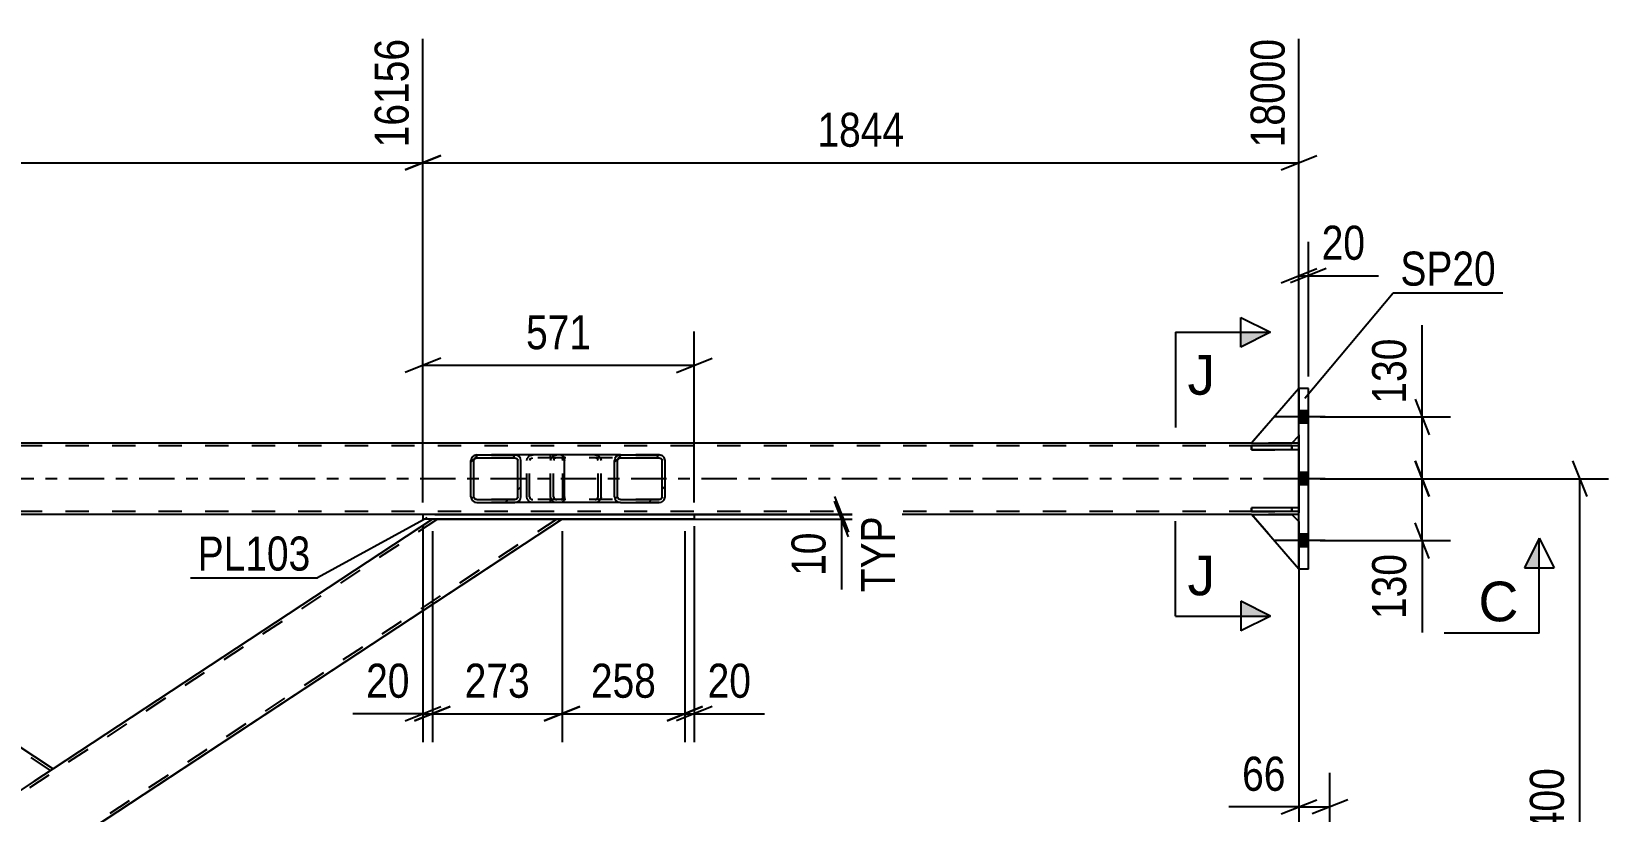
# Model space of a CAD drawing. Header units: millimetres. Extents: x -857 to 332, y -866 to -25.
# Drawn here: x -221 to -88.2, y -525.7 to -460 of the extents above; entities that cross this region are included whole.
import ezdxf

# ---------------------------------------------------------------- set-up
doc = ezdxf.new("R2010")
doc.units = ezdxf.units.MM
doc.linetypes.add('DXK_LINE_DOT2', pattern=[3.9198, 1.9599, -1.9599])
doc.linetypes.add('DXK_LINE_DOT3', pattern=[5.9187, 2.979, -0.9799, 0.9799, -0.9799])
doc.styles.add('Arial', font='ARIAL.TTF', dxfattribs={"height": 0.2})
doc.styles.add('Arial Narrow', font='ARIALN.TTF', dxfattribs={"height": 0.2})

# ---------------------------------------------------------------- blocks, each defined once
blk = doc.blocks.new('Bolt-570386455-8496 - 8305')
at = {"linetype": 'Continuous'}
for points in [[(-114.3, -491.93), (-114.3, -492.97), (-113.5, -492.97), (-113.5, -491.93)], [(-114.3, -491.93), (-114.3, -492.97), (-113.5, -492.97), (-113.5, -491.93)], [(-114.3, -491.93), (-114.3, -492.97), (-113.5, -492.97), (-113.5, -491.93)], [(-114.3, -497.13), (-114.3, -498.17), (-113.5, -498.17), (-113.5, -497.13)], [(-114.3, -497.13), (-114.3, -498.17), (-113.5, -498.17), (-113.5, -497.13)], [(-114.3, -502.33), (-114.3, -503.37), (-113.5, -503.37), (-113.5, -502.33)], [(-114.3, -502.33), (-114.3, -503.37), (-113.5, -503.37), (-113.5, -502.33)], [(-114.3, -502.33), (-114.3, -503.37), (-113.5, -503.37), (-113.5, -502.33)]]:
    blk.add_hatch(color=1, dxfattribs=at).paths.add_polyline_path(points)
at = {"color": 1, "linetype": 'Continuous'}
for p, q in [((-112.1, -492.45), (-116.3, -492.45)), ((-112.1, -492.45), (-116.3, -492.45)), ((-112.1, -492.45), (-116.3, -492.45)), ((-113.5, -491.93), (-114.3, -491.93)), ((-113.5, -491.93), (-114.3, -491.93)), ((-113.5, -491.93), (-114.3, -491.93)), ((-113.5, -492.97), (-114.3, -492.97)), ((-113.5, -492.97), (-114.3, -492.97)), ((-113.5, -492.97), (-114.3, -492.97)), ((-112.1, -497.65), (-116.3, -497.65)), ((-112.1, -497.65), (-116.3, -497.65)), ((-113.5, -497.13), (-114.3, -497.13)), ((-113.5, -497.13), (-114.3, -497.13)), ((-113.5, -498.17), (-114.3, -498.17)), ((-113.5, -498.17), (-114.3, -498.17)), ((-112.1, -502.85), (-116.3, -502.85)), ((-112.1, -502.85), (-116.3, -502.85)), ((-112.1, -502.85), (-116.3, -502.85)), ((-113.5, -502.33), (-114.3, -502.33)), ((-113.5, -502.33), (-114.3, -502.33)), ((-113.5, -502.33), (-114.3, -502.33)), ((-113.5, -503.37), (-114.3, -503.37)), ((-113.5, -503.37), (-114.3, -503.37)), ((-113.5, -503.37), (-114.3, -503.37))]:
    blk.add_line(p, q, dxfattribs=at)
blk = doc.blocks.new('Part-570386455-8419 - 8305')
at = {"color": 2, "linetype": 'Continuous'}
for p, q in [((-259.21, -501.05), (-259.21, -502.94)), ((-251.16, -501.05), (-219.22, -522.06)), ((-224.68, -525.65), (-259.21, -502.94)), ((-219.49, -522.24), (-224.68, -525.65)), ((-219.25, -522.08), (-219.49, -522.24)), ((-219.22, -522.06), (-219.25, -522.08))]:
    blk.add_line(p, q, dxfattribs=at)
at = {"color": 7, "linetype": 'DXK_LINE_DOT2'}
for p, q in [((-251.16, -501.05), (-259.21, -501.05)), ((-259.21, -501.05), (-259.21, -502.89)), ((-219.44, -522.2), (-251.59, -501.05)), ((-224.46, -525.51), (-259.21, -502.65)), ((-219.49, -522.24), (-219.35, -522.14)), ((-219.22, -522.06), (-219.22, -522.06))]:
    blk.add_line(p, q, dxfattribs=at)
blk = doc.blocks.new('Part-570386455-8378 - 8305')
at = {"color": 7, "linetype": 'DXK_LINE_DOT2'}
for p, q in [((-186.84, -501.05), (-259.21, -548.65)), ((-176.8, -501.05), (-252.14, -550.61)), ((-176.36, -501.05), (-187.28, -501.05)), ((-219.22, -522.06), (-224.68, -525.65)), ((-213.76, -525.65), (-219.22, -529.24)), ((-259.21, -548.94), (-259.21, -550.61)), ((-251.7, -550.61), (-259.21, -550.61))]:
    blk.add_line(p, q, dxfattribs=at)
at = {"color": 2, "linetype": 'Continuous'}
for p, q in [((-187.28, -501.05), (-219.22, -522.06)), ((-176.36, -501.05), (-213.76, -525.65)), ((-224.68, -525.65), (-259.21, -548.37)), ((-219.22, -529.24), (-251.7, -550.61)), ((-259.21, -548.37), (-259.21, -550.61))]:
    blk.add_line(p, q, dxfattribs=at)
blk = doc.blocks.new('Part-570386455-8515 - 8305')
at = {"color": 2, "linetype": 'Continuous'}
for p, q in [((-118.3, -500.41), (-118.3, -500.09)), ((-114.3, -500.09), (-118.3, -500.09)), ((-114.3, -500.41), (-118.3, -500.41)), ((-114.3, -500.41), (-114.3, -500.09))]:
    blk.add_line(p, q, dxfattribs=at)
at = {"color": 7, "linetype": 'DXK_LINE_DOT2'}
blk.add_line((-114.9, -500.41), (-114.9, -500.09), dxfattribs=at)
blk = doc.blocks.new('Part-570386455-8467 - 8305')
at = {"linetype": 'Continuous'}
h = blk.add_hatch(dxfattribs=at)
h.set_pattern_fill('', scale=0.7, style=0, pattern_type=0)
h.set_pattern_definition([(45, (-183.991, -499.3542), (-1.57154, 1.57154), [])])
h.paths.add_polyline_path([(-184.03, -499.17), (-183.99, -499.35), (-183.88, -499.51), (-183.72, -499.61), (-183.53, -499.65), (-180.34, -499.65), (-180.14, -499.61), (-179.98, -499.51), (-179.87, -499.35), (-179.83, -499.17), (-179.83, -496.13), (-179.87, -495.95), (-179.98, -495.79), (-180.14, -495.69), (-180.34, -495.65), (-183.53, -495.65), (-183.72, -495.69), (-183.88, -495.79), (-183.99, -495.95), (-184.03, -496.13)])
h.paths.add_polyline_path([(-183.76, -496.04), (-183.7, -495.96), (-183.62, -495.91), (-183.53, -495.89), (-180.34, -495.89), (-180.24, -495.91), (-180.16, -495.96), (-180.1, -496.04), (-180.08, -496.13), (-180.08, -499.17), (-180.1, -499.26), (-180.16, -499.34), (-180.24, -499.39), (-180.34, -499.41), (-183.53, -499.41), (-183.62, -499.39), (-183.7, -499.34), (-183.76, -499.26), (-183.78, -499.17), (-183.78, -496.13)])
at = {"color": 2, "linetype": 'Continuous'}
for p, q in [((-183.99, -495.95), (-184.03, -496.13)), ((-184.03, -499.17), (-184.03, -496.13)), ((-183.78, -496.13), (-183.76, -496.04)), ((-183.78, -499.17), (-183.78, -496.13)), ((-183.76, -496.04), (-183.7, -495.96)), ((-183.53, -495.65), (-183.72, -495.69)), ((-183.7, -495.96), (-183.62, -495.91)), ((-183.62, -495.91), (-183.53, -495.89)), ((-183.53, -495.65), (-180.34, -495.65)), ((-183.53, -495.89), (-180.34, -495.89)), ((-176.43, -495.65), (-180.34, -495.65)), ((-180.14, -495.69), (-180.34, -495.65)), ((-180.34, -495.89), (-180.24, -495.91)), ((-180.24, -495.91), (-180.16, -495.96)), ((-180.16, -495.96), (-180.1, -496.04)), ((-180.1, -496.04), (-180.08, -496.13)), ((-180.08, -499.17), (-180.08, -496.13)), ((-179.83, -496.13), (-179.87, -495.95)), ((-179.83, -499.17), (-179.83, -496.13)), ((-176.43, -495.65), (-176.32, -495.69)), ((-176.32, -495.69), (-176.24, -495.79)), ((-176.24, -495.79), (-176.18, -495.95)), ((-176.18, -495.95), (-176.16, -496.13)), ((-176.16, -499.17), (-176.16, -496.13)), ((-184.03, -499.17), (-183.99, -499.35)), ((-183.76, -499.26), (-183.78, -499.17)), ((-183.7, -499.34), (-183.76, -499.26)), ((-183.62, -499.39), (-183.7, -499.34)), ((-180.16, -499.34), (-180.24, -499.39)), ((-180.1, -499.26), (-180.16, -499.34)), ((-180.08, -499.17), (-180.1, -499.26)), ((-179.87, -499.35), (-179.83, -499.17)), ((-176.18, -499.35), (-176.24, -499.51)), ((-176.16, -499.17), (-176.18, -499.35)), ((-183.72, -499.61), (-183.53, -499.65)), ((-183.53, -499.41), (-183.62, -499.39)), ((-183.53, -499.41), (-180.34, -499.41)), ((-183.53, -499.65), (-180.34, -499.65)), ((-180.24, -499.39), (-180.34, -499.41)), ((-180.34, -499.65), (-180.14, -499.61)), ((-176.43, -499.65), (-180.34, -499.65)), ((-176.32, -499.61), (-176.43, -499.65)), ((-176.24, -499.51), (-176.32, -499.61))]:
    blk.add_line(p, q, dxfattribs=at)
at = {"color": 7, "linetype": 'DXK_LINE_DOT2'}
for p, q in [((-180.34, -495.65), (-183.53, -495.65)), ((-176.43, -495.89), (-183.53, -495.89)), ((-179.34, -496.13), (-179.3, -495.95)), ((-179.34, -499.17), (-179.34, -496.13)), ((-179.07, -496.04), (-179.09, -496.13)), ((-179.09, -499.17), (-179.09, -496.13)), ((-179.01, -495.96), (-179.07, -496.04)), ((-179.03, -495.69), (-178.83, -495.65)), ((-179.01, -495.96), (-178.99, -495.95)), ((-178.99, -495.95), (-178.93, -495.91)), ((-178.93, -495.91), (-178.83, -495.89)), ((-177.32, -495.89), (-177.32, -495.65)), ((-176.38, -495.91), (-176.43, -495.89)), ((-176.33, -495.96), (-176.38, -495.91)), ((-176.3, -496.04), (-176.33, -495.96)), ((-176.29, -496.13), (-176.3, -496.04)), ((-176.29, -499.17), (-176.29, -496.13)), ((-179.3, -499.35), (-179.34, -499.17)), ((-179.09, -499.17), (-179.07, -499.26)), ((-179.07, -499.26), (-179.01, -499.34)), ((-179.01, -499.34), (-178.93, -499.39)), ((-176.38, -499.39), (-176.33, -499.34)), ((-176.33, -499.34), (-176.3, -499.26)), ((-176.3, -499.26), (-176.29, -499.17)), ((-176.43, -499.41), (-183.53, -499.41)), ((-180.34, -499.65), (-183.53, -499.65)), ((-178.83, -499.65), (-179.03, -499.61)), ((-178.93, -499.39), (-178.83, -499.41)), ((-177.32, -499.65), (-177.32, -499.41)), ((-176.43, -499.41), (-176.38, -499.39))]:
    blk.add_line(p, q, dxfattribs=at)
at = {"color": 2, "linetype": 'Continuous'}
for centre, start, end in [((-183.54, -496.15), 111.1513, 156.1049), ((-180.32, -496.15), 23.8951, 68.8487), ((-183.54, -499.15), 203.8951, 248.8487), ((-180.32, -499.15), 291.1513, 336.1049)]:
    blk.add_arc(centre, 0.492, start, end, dxfattribs=at)
at = {"color": 7, "linetype": 'DXK_LINE_DOT2'}
for centre, start, end in [((-178.85, -496.15), 111.1513, 156.1049), ((-178.85, -499.15), 203.8951, 248.8487)]:
    blk.add_arc(centre, 0.492, start, end, dxfattribs=at)
blk = doc.blocks.new('Part-570386455-8514 - 8305')
at = {"color": 7, "linetype": 'DXK_LINE_DOT2'}
for p, q in [((-114.3, -494.89), (-118.3, -494.89)), ((-118.3, -494.89), (-118.3, -495.21)), ((-118.3, -495.21), (-114.3, -495.21)), ((-114.9, -494.89), (-114.9, -495.21)), ((-114.3, -495.21), (-114.3, -494.89))]:
    blk.add_line(p, q, dxfattribs=at)
blk = doc.blocks.new('Part-570386455-8516 - 8305')
at = {"color": 2, "linetype": 'Continuous'}
for p, q in [((-118.3, -495.21), (-118.3, -494.89)), ((-114.3, -494.89), (-118.3, -494.89)), ((-114.3, -495.21), (-118.3, -495.21)), ((-114.3, -495.21), (-114.3, -494.89))]:
    blk.add_line(p, q, dxfattribs=at)
at = {"color": 7, "linetype": 'DXK_LINE_DOT2'}
blk.add_line((-114.9, -495.21), (-114.9, -494.89), dxfattribs=at)
blk = doc.blocks.new('Part-570386455-8529 - 8305')
at = {"color": 7, "linetype": 'DXK_LINE_DOT2'}
for p, q in [((-118.3, -500.65), (-114.9, -500.65)), ((-114.3, -505.25), (-118.3, -500.65)), ((-114.9, -500.65), (-114.3, -501.25)), ((-114.3, -501.25), (-114.3, -505.25))]:
    blk.add_line(p, q, dxfattribs=at)
blk = doc.blocks.new('Part-570386455-8530 - 8305')
at = {"color": 2, "linetype": 'Continuous'}
for p, q in [((-118.3, -500.65), (-114.9, -500.65)), ((-114.3, -505.25), (-118.3, -500.65)), ((-114.9, -500.65), (-114.3, -501.25))]:
    blk.add_line(p, q, dxfattribs=at)
at = {"color": 7, "linetype": 'DXK_LINE_DOT2'}
blk.add_line((-114.3, -501.25), (-114.3, -505.25), dxfattribs=at)
blk = doc.blocks.new('Part-570386455-8531 - 8305')
at = {"color": 7, "linetype": 'DXK_LINE_DOT2'}
for p, q in [((-114.3, -490.05), (-118.3, -494.65)), ((-114.3, -494.05), (-114.3, -490.05)), ((-114.9, -494.65), (-114.3, -494.05)), ((-118.3, -494.65), (-114.9, -494.65))]:
    blk.add_line(p, q, dxfattribs=at)
blk = doc.blocks.new('Part-570386455-8544 - 8305')
at = {"color": 2, "linetype": 'Continuous'}
for p, q in [((-114.3, -490.05), (-118.3, -494.65)), ((-114.9, -494.65), (-114.3, -494.05)), ((-118.3, -494.65), (-114.9, -494.65))]:
    blk.add_line(p, q, dxfattribs=at)
at = {"color": 7, "linetype": 'DXK_LINE_DOT2'}
blk.add_line((-114.3, -490.05), (-114.3, -494.05), dxfattribs=at)
blk = doc.blocks.new('Part-570386455-8549 - 8305')
at = {"color": 7, "linetype": 'DXK_LINE_DOT2'}
for p, q in [((-114.3, -500.09), (-118.3, -500.09)), ((-118.3, -500.09), (-118.3, -500.41)), ((-118.3, -500.41), (-114.3, -500.41)), ((-114.9, -500.09), (-114.9, -500.41)), ((-114.3, -500.41), (-114.3, -500.09))]:
    blk.add_line(p, q, dxfattribs=at)
blk = doc.blocks.new('Part-570386455-8865 - 8305')
at = {"color": 7, "linetype": 'DXK_LINE_DOT2'}
for p, q in [((-114.3, -494.89), (-792.02, -494.89)), ((-114.3, -494.65), (-690.09, -494.65)), ((-114.9, -494.65), (-118.3, -494.65)), ((-114.3, -494.65), (-114.3, -500.65)), ((-114.3, -495.13), (-114.3, -500.17)), ((-114.3, -500.41), (-792.02, -500.41)), ((-165.22, -500.65), (-188.08, -500.65)), ((-114.9, -500.65), (-118.3, -500.65))]:
    blk.add_line(p, q, dxfattribs=at)
at = {"color": 2, "linetype": 'Continuous'}
for p, q in [((-118.3, -494.65), (-258.42, -494.65)), ((-114.3, -494.65), (-114.9, -494.65)), ((-188.08, -500.65), (-250.36, -500.65)), ((-118.3, -500.65), (-165.22, -500.65)), ((-114.3, -500.65), (-114.9, -500.65))]:
    blk.add_line(p, q, dxfattribs=at)
at = {"color": 7, "linetype": 'DXK_LINE_DOT3'}
blk.add_line((-114.3, -497.65), (-792.02, -497.65), dxfattribs=at)
blk = doc.blocks.new('Part-570386455-8719 - 8305')
at = {"color": 2, "linetype": 'Continuous'}
for p, q in [((-165.22, -500.65), (-188.08, -500.65)), ((-188.08, -500.65), (-188.08, -501.05)), ((-165.22, -500.65), (-165.22, -501.05)), ((-165.22, -501.05), (-188.08, -501.05))]:
    blk.add_line(p, q, dxfattribs=at)
blk = doc.blocks.new('Part-570386455-8860 - 8305')
at = {"linetype": 'Continuous'}
h = blk.add_hatch(dxfattribs=at)
h.set_pattern_fill('', scale=0.7, style=0, pattern_type=0)
h.set_pattern_definition([(45, (-171.9, -499.3542), (-1.57154, 1.57154), [])])
h.paths.add_polyline_path([(-171.94, -499.17), (-171.9, -499.35), (-171.79, -499.51), (-171.62, -499.61), (-171.43, -499.65), (-168.19, -499.65), (-168, -499.61), (-167.83, -499.51), (-167.72, -499.35), (-167.68, -499.17), (-167.68, -496.13), (-167.72, -495.95), (-167.83, -495.79), (-168, -495.69), (-168.19, -495.65), (-171.43, -495.65), (-171.62, -495.69), (-171.79, -495.79), (-171.9, -495.95), (-171.94, -496.13)])
h.paths.add_polyline_path([(-171.66, -496.04), (-171.61, -495.96), (-171.53, -495.91), (-171.43, -495.89), (-168.19, -495.89), (-168.1, -495.91), (-168.01, -495.96), (-167.96, -496.04), (-167.94, -496.13), (-167.94, -499.17), (-167.96, -499.26), (-168.01, -499.34), (-168.1, -499.39), (-168.19, -499.41), (-171.43, -499.41), (-171.53, -499.39), (-171.61, -499.34), (-171.66, -499.26), (-171.68, -499.17), (-171.68, -496.13)])
at = {"color": 7, "linetype": 'DXK_LINE_DOT2'}
for p, q in [((-177.32, -496.13), (-177.29, -495.95)), ((-177.32, -499.17), (-177.32, -496.13)), ((-177.05, -496.04), (-177.07, -496.13)), ((-177.07, -499.17), (-177.07, -496.13)), ((-176.99, -495.96), (-177.05, -496.04)), ((-177.01, -495.69), (-176.81, -495.65)), ((-176.91, -495.91), (-176.99, -495.96)), ((-176.81, -495.89), (-176.91, -495.91)), ((-176.43, -495.65), (-176.81, -495.65)), ((-168.19, -495.89), (-176.81, -495.89)), ((-173.58, -495.65), (-173.38, -495.69)), ((-173.48, -495.91), (-173.58, -495.89)), ((-173.4, -495.96), (-173.48, -495.91)), ((-173.34, -496.04), (-173.4, -495.96)), ((-173.32, -496.13), (-173.34, -496.04)), ((-173.32, -499.17), (-173.32, -496.13)), ((-173.11, -495.95), (-173.07, -496.13)), ((-173.07, -499.17), (-173.07, -496.13)), ((-168.19, -495.65), (-171.43, -495.65)), ((-177.29, -499.35), (-177.32, -499.17)), ((-177.07, -499.17), (-177.05, -499.26)), ((-177.05, -499.26), (-176.99, -499.34)), ((-176.99, -499.34), (-176.91, -499.39)), ((-173.48, -499.39), (-173.4, -499.34)), ((-173.4, -499.34), (-173.34, -499.26)), ((-173.34, -499.26), (-173.32, -499.17)), ((-173.07, -499.17), (-173.11, -499.35)), ((-176.81, -499.65), (-177.01, -499.61)), ((-176.91, -499.39), (-176.81, -499.41)), ((-168.19, -499.41), (-176.81, -499.41)), ((-176.43, -499.65), (-176.81, -499.65)), ((-173.58, -499.41), (-173.48, -499.39)), ((-173.38, -499.61), (-173.58, -499.65)), ((-168.19, -499.65), (-171.43, -499.65))]:
    blk.add_line(p, q, dxfattribs=at)
at = {"color": 2, "linetype": 'Continuous'}
for p, q in [((-171.43, -495.65), (-176.43, -495.65)), ((-171.9, -495.95), (-171.94, -496.13)), ((-171.94, -499.17), (-171.94, -496.13)), ((-171.68, -496.13), (-171.66, -496.04)), ((-171.68, -499.17), (-171.68, -496.13)), ((-171.66, -496.04), (-171.61, -495.96)), ((-171.43, -495.65), (-171.62, -495.69)), ((-171.61, -495.96), (-171.53, -495.91)), ((-171.53, -495.91), (-171.43, -495.89)), ((-171.43, -495.65), (-168.19, -495.65)), ((-171.43, -495.89), (-168.19, -495.89)), ((-168, -495.69), (-168.19, -495.65)), ((-168.19, -495.89), (-168.1, -495.91)), ((-168.1, -495.91), (-168.01, -495.96)), ((-168.01, -495.96), (-167.96, -496.04)), ((-167.96, -496.04), (-167.94, -496.13)), ((-167.94, -499.17), (-167.94, -496.13)), ((-167.68, -496.13), (-167.72, -495.95)), ((-167.68, -499.17), (-167.68, -496.13)), ((-171.94, -499.17), (-171.9, -499.35)), ((-171.66, -499.26), (-171.68, -499.17)), ((-171.61, -499.34), (-171.66, -499.26)), ((-171.53, -499.39), (-171.61, -499.34)), ((-168.01, -499.34), (-168.1, -499.39)), ((-167.96, -499.26), (-168.01, -499.34)), ((-167.94, -499.17), (-167.96, -499.26)), ((-167.72, -499.35), (-167.68, -499.17)), ((-171.43, -499.65), (-176.43, -499.65)), ((-171.62, -499.61), (-171.43, -499.65)), ((-171.43, -499.41), (-171.53, -499.39)), ((-171.43, -499.41), (-168.19, -499.41)), ((-171.43, -499.65), (-168.19, -499.65)), ((-168.1, -499.39), (-168.19, -499.41)), ((-168.19, -499.65), (-168, -499.61))]:
    blk.add_line(p, q, dxfattribs=at)
at = {"color": 7, "linetype": 'DXK_LINE_DOT2'}
for centre, start, end in [((-176.83, -496.15), 110.7583, 155.68), ((-173.56, -496.15), 24.32, 69.2417), ((-176.83, -499.15), 204.32, 249.2417), ((-173.56, -499.15), 290.7583, 335.68)]:
    blk.add_arc(centre, 0.496, start, end, dxfattribs=at)
at = {"color": 2, "linetype": 'Continuous'}
for centre, start, end in [((-171.45, -496.15), 110.7583, 155.6801), ((-168.17, -496.15), 24.32, 69.2417), ((-171.45, -499.15), 204.32, 249.2417), ((-168.17, -499.15), 290.7583, 335.6801)]:
    blk.add_arc(centre, 0.496, start, end, dxfattribs=at)
blk = doc.blocks.new('Part-570386455-8891 - 8305')
at = {"color": 2, "linetype": 'Continuous'}
for p, q in [((-114.3, -505.25), (-114.3, -490.05)), ((-113.5, -490.05), (-114.3, -490.05)), ((-113.5, -505.25), (-113.5, -490.05)), ((-113.5, -505.25), (-114.3, -505.25))]:
    blk.add_line(p, q, dxfattribs=at)
at = {"color": 7, "linetype": 'DXK_LINE_DOT2'}
for p, q in [((-114.3, -490.05), (-114.3, -505.25)), ((-113.5, -490.05), (-113.5, -490.05)), ((-113.5, -505.25), (-113.5, -490.05)), ((-113.5, -505.25), (-113.5, -505.25))]:
    blk.add_line(p, q, dxfattribs=at)
blk = doc.blocks.new('StraightDimension-570386455-20631 - 8305')
at = {"color": 7, "linetype": 'Continuous'}
for p, q in [((-263.62, -493.25), (-263.62, -460.62)), ((-188.08, -499.65), (-188.08, -460.62)), ((-262.12, -470.46), (-265.12, -471.66)), ((-263.62, -471.06), (-188.08, -471.06)), ((-189.58, -471.66), (-186.58, -470.46))]:
    blk.add_line(p, q, dxfattribs=at)
at = {"color": 0}
blk.add_wipeout([(-221.59, -470.31), (-221.59, -466.11), (-230.11, -466.11), (-230.11, -470.31)], dxfattribs=at)
at = {"color": 3, "style": 'Arial Narrow'}
blk.add_text('1889', height=2.863, dxfattribs=at).set_placement((-229.51, -469.71))
at = {"color": 0, "linetype": 'Continuous'}
blk.add_wipeout([(-188.68, -460.02), (-192.88, -460.02), (-192.88, -470.36), (-188.68, -470.36)], dxfattribs=at)
at = {"color": 3, "linetype": 'Continuous', "style": 'Arial Narrow'}
blk.add_text('16156', height=2.863, rotation=90.0002, dxfattribs=at).set_placement((-189.28, -469.76))
blk = doc.blocks.new('StraightDimension-570386455-9375 - 8305')
at = {"color": 7, "linetype": 'Continuous'}
for p, q in [((-114.3, -501.65), (-114.3, -527.66)), ((-111.68, -550.01), (-111.68, -522.41)), ((-114.3, -525.26), (-120.21, -525.26)), ((-114.3, -525.26), (-120.21, -525.26)), ((-115.8, -525.86), (-112.8, -524.66)), ((-114.3, -525.26), (-111.68, -525.26)), ((-110.18, -524.66), (-113.18, -525.86))]:
    blk.add_line(p, q, dxfattribs=at)
at = {"color": 0}
blk.add_wipeout([(-114.83, -524.51), (-114.83, -520.31), (-119.68, -520.31), (-119.68, -524.51)], dxfattribs=at)
at = {"color": 3, "style": 'Arial Narrow'}
blk.add_text('66', height=2.863, dxfattribs=at).set_placement((-119.08, -523.91))
blk = doc.blocks.new('StraightDimension-570386455-9308 - 8305')
at = {"color": 7, "linetype": 'Continuous'}
for p, q in [((-153.42, -499.15), (-152.22, -502.15)), ((-187.08, -500.65), (-150.42, -500.65)), ((-152.22, -502.55), (-153.42, -499.55)), ((-152.82, -501.05), (-152.82, -500.65)), ((-187.08, -501.05), (-150.42, -501.05)), ((-152.82, -501.05), (-152.82, -506.96)), ((-152.82, -501.05), (-152.82, -506.96))]:
    blk.add_line(p, q, dxfattribs=at)
at = {"color": 0, "linetype": 'Continuous'}
blk.add_wipeout([(-147.72, -500.21), (-151.92, -500.21), (-151.92, -507.8), (-147.72, -507.8)], dxfattribs=at)
at = {"color": 0}
blk.add_wipeout([(-153.57, -501.58), (-157.77, -501.58), (-157.77, -506.43), (-153.57, -506.43)], dxfattribs=at)
at = {"color": 3, "linetype": 'Continuous', "style": 'Arial Narrow'}
blk.add_text('TYP', height=2.863, rotation=90.0002, dxfattribs=at).set_placement((-148.32, -507.2))
at = {"color": 3, "style": 'Arial Narrow'}
blk.add_text('10', height=2.863, rotation=90.0002, dxfattribs=at).set_placement((-154.17, -505.83))
blk = doc.blocks.new('StraightDimension-570386455-20630 - 8305')
at = {"color": 7, "linetype": 'Continuous'}
for p, q in [((-188.08, -499.65), (-188.08, -460.62)), ((-114.3, -493.65), (-114.3, -460.62)), ((-186.58, -470.46), (-189.58, -471.66)), ((-188.08, -471.06), (-114.3, -471.06)), ((-115.8, -471.66), (-112.8, -470.46))]:
    blk.add_line(p, q, dxfattribs=at)
at = {"color": 0}
blk.add_wipeout([(-146.94, -470.31), (-146.94, -466.11), (-155.45, -466.11), (-155.45, -470.31)], dxfattribs=at)
at = {"color": 3, "style": 'Arial Narrow'}
blk.add_text('1844', height=2.863, dxfattribs=at).set_placement((-154.85, -469.71))
at = {"color": 0, "linetype": 'Continuous'}
blk.add_wipeout([(-114.9, -460.02), (-119.1, -460.02), (-119.1, -470.36), (-114.9, -470.36)], dxfattribs=at)
at = {"color": 3, "linetype": 'Continuous', "style": 'Arial Narrow'}
blk.add_text('18000', height=2.863, rotation=90.0002, dxfattribs=at).set_placement((-115.5, -469.76))
blk = doc.blocks.new('StraightDimension-570386455-40051 - 8305')
at = {"color": 7, "linetype": 'Continuous'}
for p, q in [((-188.08, -501.65), (-188.08, -519.83)), ((-187.28, -502.05), (-187.28, -519.83)), ((-188.08, -517.43), (-193.99, -517.43)), ((-188.08, -517.43), (-193.99, -517.43)), ((-189.58, -518.03), (-186.58, -516.83)), ((-185.78, -516.83), (-188.78, -518.03)), ((-188.08, -517.43), (-187.28, -517.43))]:
    blk.add_line(p, q, dxfattribs=at)
at = {"color": 0}
blk.add_wipeout([(-188.6, -516.68), (-188.6, -512.48), (-193.46, -512.48), (-193.46, -516.68)], dxfattribs=at)
at = {"color": 3, "style": 'Arial Narrow'}
blk.add_text('20', height=2.863, dxfattribs=at).set_placement((-192.86, -516.08))
blk = doc.blocks.new('StraightDimension-570386455-40049 - 8305')
at = {"color": 7, "linetype": 'Continuous'}
for p, q in [((-176.36, -502.05), (-176.36, -519.83)), ((-166.02, -502.05), (-166.02, -519.83)), ((-177.86, -518.03), (-174.86, -516.83)), ((-176.36, -517.43), (-166.02, -517.43)), ((-164.52, -516.83), (-167.52, -518.03))]:
    blk.add_line(p, q, dxfattribs=at)
at = {"color": 0}
blk.add_wipeout([(-167.85, -516.68), (-167.85, -512.48), (-174.53, -512.48), (-174.53, -516.68)], dxfattribs=at)
at = {"color": 3, "style": 'Arial Narrow'}
blk.add_text('258', height=2.863, dxfattribs=at).set_placement((-173.93, -516.08))
blk = doc.blocks.new('StraightDimension-570386455-9557 - 8305')
at = {"color": 7, "linetype": 'Continuous'}
for p, q in [((-90.03, -499.15), (-91.23, -496.15)), ((-112.5, -497.65), (-88.23, -497.65)), ((-90.63, -553.65), (-90.63, -497.65)), ((-91.23, -552.15), (-90.03, -555.15)), ((-110.04, -553.65), (-88.23, -553.65))]:
    blk.add_line(p, q, dxfattribs=at)
at = {"color": 0}
blk.add_wipeout([(-91.38, -521.39), (-95.58, -521.39), (-95.58, -529.91), (-91.38, -529.91)], dxfattribs=at)
at = {"color": 3, "style": 'Arial Narrow'}
blk.add_text('1400', height=2.863, rotation=90.0002, dxfattribs=at).set_placement((-91.98, -529.31))
blk = doc.blocks.new('StraightDimension-570386455-9944 - 8305')
at = {"color": 7, "linetype": 'Continuous'}
for p, q in [((-103.92, -492.45), (-103.92, -484.72)), ((-103.92, -492.45), (-103.92, -484.72)), ((-104.52, -490.95), (-103.32, -493.95)), ((-112.5, -492.45), (-101.52, -492.45)), ((-103.92, -497.65), (-103.92, -492.45)), ((-103.32, -499.15), (-104.52, -496.15)), ((-112.5, -497.65), (-101.52, -497.65))]:
    blk.add_line(p, q, dxfattribs=at)
at = {"color": 0}
blk.add_wipeout([(-104.67, -485.24), (-108.87, -485.24), (-108.87, -491.93), (-104.67, -491.93)], dxfattribs=at)
at = {"color": 3, "style": 'Arial Narrow'}
blk.add_text('130', height=2.863, rotation=90.0002, dxfattribs=at).set_placement((-105.27, -491.33))
blk = doc.blocks.new('StraightDimension-570386455-9952 - 8305')
at = {"color": 7, "linetype": 'Continuous'}
for p, q in [((-104.52, -496.15), (-103.32, -499.15)), ((-112.5, -497.65), (-101.52, -497.65)), ((-103.92, -502.85), (-103.92, -497.65)), ((-103.32, -504.35), (-104.52, -501.35)), ((-112.5, -502.85), (-101.52, -502.85)), ((-103.92, -502.85), (-103.92, -510.58)), ((-103.92, -502.85), (-103.92, -510.58))]:
    blk.add_line(p, q, dxfattribs=at)
at = {"color": 0}
blk.add_wipeout([(-104.67, -503.38), (-108.87, -503.38), (-108.87, -510.06), (-104.67, -510.06)], dxfattribs=at)
at = {"color": 3, "style": 'Arial Narrow'}
blk.add_text('130', height=2.863, rotation=90.0002, dxfattribs=at).set_placement((-105.27, -509.46))
blk = doc.blocks.new('AngleDimension-570386455-9961 - 8305')
at = {"color": 7, "linetype": 'Continuous'}
for p, q in [((-180.12, -503.52), (-228.52, -535.36)), ((-228.52, -535.36), (-242.06, -544.26)), ((-228.52, -535.36), (-228.52, -544.26)), ((-228.52, -544.26), (-242.06, -544.26))]:
    blk.add_line(p, q, dxfattribs=at)
at = {"color": 0}
for points in [[(-223.42, -537.38), (-227.62, -537.38), (-227.62, -542.24), (-223.42, -542.24)], [(-231.95, -549.36), (-231.95, -545.16), (-238.63, -545.16), (-238.63, -549.36)]]:
    blk.add_wipeout(points, dxfattribs=at)
at = {"color": 3, "style": 'Arial Narrow'}
blk.add_text('66', height=2.863, rotation=90.0002, dxfattribs=at).set_placement((-224.02, -541.64))
blk.add_text('100', height=2.863, dxfattribs=at).set_placement((-238.03, -548.76))
blk = doc.blocks.new('StraightDimension-570386455-10000 - 8305')
at = {"color": 7, "linetype": 'Continuous'}
for p, q in [((-188.08, -499.65), (-188.08, -485.25)), ((-165.22, -499.65), (-165.22, -485.25)), ((-186.58, -487.5), (-189.58, -488.7)), ((-188.08, -488.1), (-165.22, -488.1)), ((-166.72, -488.7), (-163.72, -487.5))]:
    blk.add_line(p, q, dxfattribs=at)
at = {"color": 0}
blk.add_wipeout([(-173.31, -487.35), (-173.31, -483.15), (-179.99, -483.15), (-179.99, -487.35)], dxfattribs=at)
at = {"color": 3, "style": 'Arial Narrow'}
blk.add_text('571', height=2.863, dxfattribs=at).set_placement((-179.39, -486.75))
blk = doc.blocks.new('StraightDimension-570386455-10103 - 8305')
at = {"color": 7, "linetype": 'Continuous'}
for p, q in [((-114.3, -489.05), (-114.3, -477.72)), ((-113.5, -489.05), (-113.5, -477.72)), ((-115.8, -481.17), (-112.8, -479.97)), ((-112, -479.97), (-115, -481.17)), ((-114.3, -480.57), (-113.5, -480.57)), ((-113.5, -480.57), (-107.6, -480.57)), ((-113.5, -480.57), (-107.6, -480.57))]:
    blk.add_line(p, q, dxfattribs=at)
at = {"color": 0}
blk.add_wipeout([(-108.12, -479.82), (-108.12, -475.62), (-112.98, -475.62), (-112.98, -479.82)], dxfattribs=at)
at = {"color": 3, "style": 'Arial Narrow'}
blk.add_text('20', height=2.863, dxfattribs=at).set_placement((-112.38, -479.22))
blk = doc.blocks.new('StraightDimension-570386455-40048 - 8305')
at = {"color": 7, "linetype": 'Continuous'}
for p, q in [((-165.22, -501.65), (-165.22, -519.83)), ((-166.02, -502.05), (-166.02, -519.83)), ((-167.52, -518.03), (-164.52, -516.83)), ((-163.72, -516.83), (-166.72, -518.03)), ((-166.02, -517.43), (-165.22, -517.43)), ((-165.22, -517.43), (-159.32, -517.43)), ((-165.22, -517.43), (-159.32, -517.43))]:
    blk.add_line(p, q, dxfattribs=at)
at = {"color": 0}
blk.add_wipeout([(-159.84, -516.68), (-159.84, -512.48), (-164.7, -512.48), (-164.7, -516.68)], dxfattribs=at)
at = {"color": 3, "style": 'Arial Narrow'}
blk.add_text('20', height=2.863, dxfattribs=at).set_placement((-164.1, -516.08))
blk = doc.blocks.new('StraightDimension-570386455-40050 - 8305')
at = {"color": 7, "linetype": 'Continuous'}
for p, q in [((-187.28, -502.05), (-187.28, -519.83)), ((-176.36, -502.05), (-176.36, -519.83)), ((-188.78, -518.03), (-185.78, -516.83)), ((-187.28, -517.43), (-176.36, -517.43)), ((-174.86, -516.83), (-177.86, -518.03))]:
    blk.add_line(p, q, dxfattribs=at)
at = {"color": 0}
blk.add_wipeout([(-178.48, -516.68), (-178.48, -512.48), (-185.16, -512.48), (-185.16, -516.68)], dxfattribs=at)
at = {"color": 3, "style": 'Arial Narrow'}
blk.add_text('273', height=2.863, dxfattribs=at).set_placement((-184.56, -516.08))
blk = doc.blocks.new('SectionMark-570386455-10414 - 8305')
at = {"linetype": 'Continuous'}
blk.add_hatch(color=6, dxfattribs=at).paths.add_polyline_path([(-94.06, -505.15), (-95.31, -505.15), (-94.06, -502.65)])
at = {"color": 6, "linetype": 'Continuous'}
for p, q in [((-94.06, -502.65), (-95.31, -505.15)), ((-94.06, -510.65), (-94.06, -502.65)), ((-94.06, -502.65), (-92.81, -505.15)), ((-95.31, -505.15), (-92.81, -505.15)), ((-94.06, -510.65), (-102.06, -510.65))]:
    blk.add_line(p, q, dxfattribs=at)
at = {"color": 0, "linetype": 'Continuous'}
blk.add_wipeout([(-95.81, -509.65), (-95.81, -506.15), (-99.18, -506.15), (-99.18, -509.65)], dxfattribs=at)
at = {"color": 3, "linetype": 'Continuous', "style": 'Arial'}
blk.add_text('C', height=3.34, dxfattribs=at).set_placement((-99.18, -509.65))
blk = doc.blocks.new('Mark-570386455-8715 - 8305')
at = {"color": 0}
blk.add_wipeout([(-197.55, -505.38), (-197.55, -502.38), (-207.05, -502.38), (-207.05, -505.38)], dxfattribs=at)
blk.add_wipeout([(-197.55, -505.38), (-197.55, -502.38), (-207.05, -502.38), (-207.05, -505.38)], dxfattribs=at)
at = {"color": 30, "linetype": 'Continuous'}
for p in [(-187.73, -500.95), (-207.65, -505.98)]:
    blk.add_line(p, (-196.95, -505.98), dxfattribs=at)
at = {"color": 3, "style": 'Arial Narrow'}
blk.add_text('PL103', height=2.863, dxfattribs=at).set_placement((-207.05, -505.38))
blk = doc.blocks.new('Mark-570386455-8887 - 8305')
at = {"color": 0}
blk.add_wipeout([(-97.71, -481.4), (-97.71, -478.4), (-105.75, -478.4), (-105.75, -481.4)], dxfattribs=at)
blk.add_wipeout([(-97.71, -481.4), (-97.71, -478.4), (-105.75, -478.4), (-105.75, -481.4)], dxfattribs=at)
at = {"color": 30, "linetype": 'Continuous'}
for p, q in [((-113.8, -490.87), (-106.35, -482)), ((-106.35, -482), (-97.11, -482))]:
    blk.add_line(p, q, dxfattribs=at)
at = {"color": 3, "style": 'Arial Narrow'}
blk.add_text('SP20', height=2.863, dxfattribs=at).set_placement((-105.75, -481.4))
blk = doc.blocks.new('SectionMark-570386455-50265 - 8305')
at = {"linetype": 'Continuous'}
for points in [[(-119.18, -486.58), (-119.18, -485.33), (-116.68, -485.33)], [(-119.18, -509.21), (-119.18, -507.96), (-116.68, -509.21)]]:
    blk.add_hatch(color=6, dxfattribs=at).paths.add_polyline_path(points)
at = {"color": 6, "linetype": 'Continuous'}
for p, q in [((-119.18, -486.58), (-119.18, -484.08)), ((-119.18, -484.08), (-116.68, -485.33)), ((-124.68, -485.33), (-124.68, -493.33)), ((-124.68, -485.33), (-116.68, -485.33)), ((-116.68, -485.33), (-119.18, -486.58)), ((-124.68, -509.21), (-124.68, -501.21)), ((-116.68, -509.21), (-119.18, -507.96)), ((-119.18, -507.96), (-119.18, -510.46)), ((-124.68, -509.21), (-116.68, -509.21)), ((-116.68, -509.21), (-119.18, -510.46))]:
    blk.add_line(p, q, dxfattribs=at)
at = {"color": 0, "linetype": 'Continuous'}
for points in [[(-121.35, -490.58), (-121.35, -487.08), (-123.68, -487.08), (-123.68, -490.58)], [(-121.35, -507.46), (-121.35, -503.96), (-123.68, -503.96), (-123.68, -507.46)]]:
    blk.add_wipeout(points, dxfattribs=at)
at = {"color": 3, "linetype": 'Continuous', "style": 'Arial'}
for p in [(-123.68, -490.58), (-123.68, -507.46)]:
    blk.add_text('J', height=3.34, dxfattribs=at).set_placement(p)

msp = doc.modelspace()

# ---------------------------------------------------------------- block references
for name in ['Part-570386455-8531 - 8305', 'Part-570386455-8544 - 8305', 'Part-570386455-8891 - 8305', 'Bolt-570386455-8496 - 8305', 'Part-570386455-8865 - 8305', 'Part-570386455-8514 - 8305', 'Part-570386455-8516 - 8305', 'Part-570386455-8467 - 8305', 'Part-570386455-8860 - 8305', 'Part-570386455-8719 - 8305', 'Part-570386455-8515 - 8305', 'Part-570386455-8549 - 8305', 'Part-570386455-8529 - 8305', 'Part-570386455-8530 - 8305', 'Part-570386455-8419 - 8305', 'Part-570386455-8378 - 8305']:
    msp.add_blockref(name, (0, 0))

# ---------------------------------------------------------------- next in the draw order: block references
for name in ['StraightDimension-570386455-20631 - 8305', 'StraightDimension-570386455-9375 - 8305']:
    msp.add_blockref(name, (0, 0))

# ---------------------------------------------------------------- next in the draw order: block references
msp.add_blockref('StraightDimension-570386455-9308 - 8305', (0, 0))

# ---------------------------------------------------------------- next in the draw order: block references
for name in ['StraightDimension-570386455-20630 - 8305', 'StraightDimension-570386455-40051 - 8305', 'StraightDimension-570386455-40049 - 8305']:
    msp.add_blockref(name, (0, 0))

# ---------------------------------------------------------------- next in the draw order: block references
for name in ['StraightDimension-570386455-10000 - 8305', 'StraightDimension-570386455-9557 - 8305', 'StraightDimension-570386455-40048 - 8305', 'AngleDimension-570386455-9961 - 8305']:
    msp.add_blockref(name, (0, 0))

# ---------------------------------------------------------------- next in the draw order: block references
for name in ['StraightDimension-570386455-9944 - 8305', 'StraightDimension-570386455-40050 - 8305']:
    msp.add_blockref(name, (0, 0))

# ---------------------------------------------------------------- next in the draw order: block references
for name in ['StraightDimension-570386455-10103 - 8305', 'StraightDimension-570386455-9952 - 8305']:
    msp.add_blockref(name, (0, 0))

# ---------------------------------------------------------------- next in the draw order: block references
for name in ['Mark-570386455-8887 - 8305', 'SectionMark-570386455-10414 - 8305']:
    msp.add_blockref(name, (0, 0))

# ---------------------------------------------------------------- next in the draw order: block references
for name in ['SectionMark-570386455-50265 - 8305', 'Mark-570386455-8715 - 8305']:
    msp.add_blockref(name, (0, 0))

doc.saveas('drawing.dxf')
